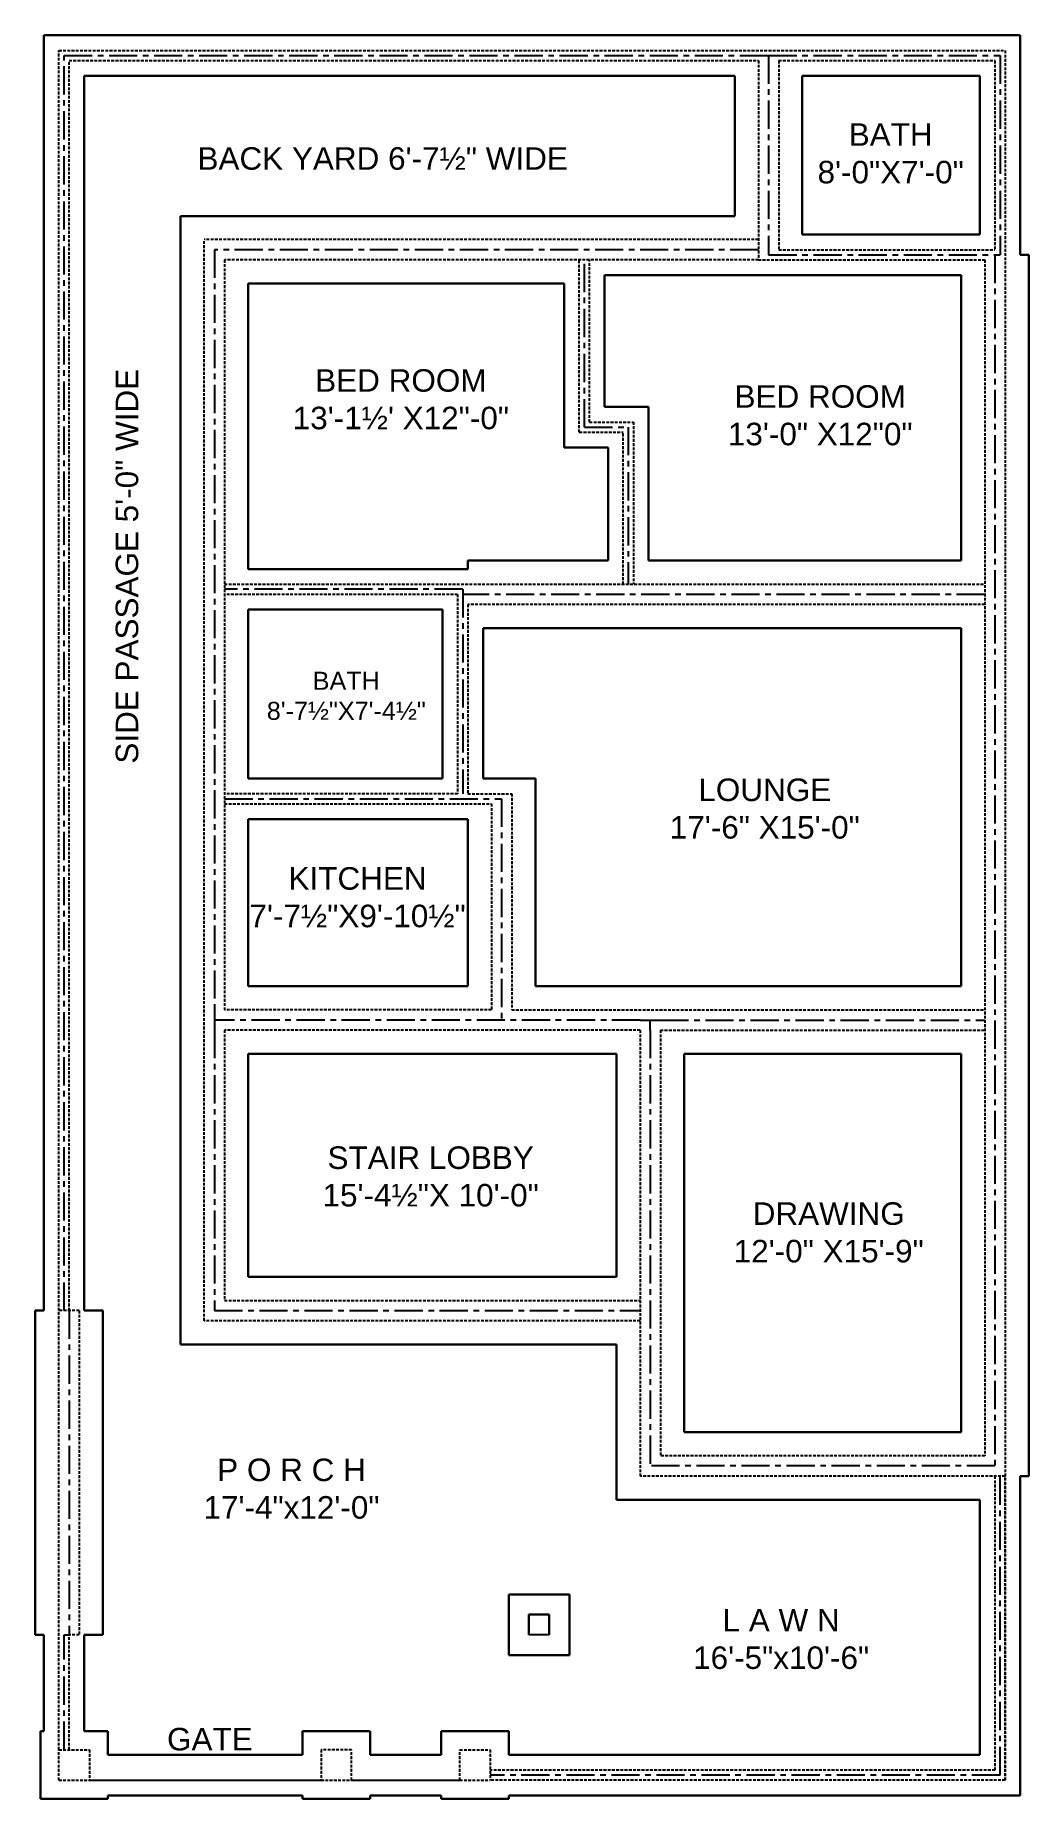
# Model space of a CAD drawing. Header units: inches. Extents: x 200 to 641, y 50 to 833.
import ezdxf

# ---------------------------------------------------------------- set-up
doc = ezdxf.new("R2010")
doc.units = ezdxf.units.IN
doc.header["$LTSCALE"] = 5
doc.header["$MEASUREMENT"] = 0
for name, pattern in [('ACAD_ISO02W100', [15, 12, -3]), ('CENTERX2', [4, 2.5, -0.5, 0.5, -0.5]), ('DASHED2', [0.375, 0.25, -0.125])]:
    doc.linetypes.add(name, pattern=pattern)
doc.layers.add('Center Line', color=50, linetype='CENTERX2')
doc.layers.add('Walls', color=40, linetype='DASHED2')
doc.layers.add('LIne', color=50, linetype='Continuous', lineweight=30)
doc.styles.get("Standard").update_dxf_attribs({"font": 'arial.ttf'})

msp = doc.modelspace()

# ---------------------------------------------------------------- linework, layer by layer
for p, q in [((284.13, 400.36), (284.13, 400.36)), ((419.29, 131.86), (428.29, 131.86)), ((419.29, 122.86), (419.29, 131.86)), ((428.29, 131.86), (428.29, 122.86)), ((428.29, 122.86), (419.29, 122.86)), ((224.13, 58.36), (327.06, 58.36)), ((340.56, 58.36), (388.58, 58.36))]:
    msp.add_line(p, q)
at = {"linetype": 'ACAD_ISO02W100'}
for p, q in [((428.29, 131.86), (419.29, 131.86)), ((419.29, 131.86), (419.29, 122.86)), ((428.29, 122.86), (428.29, 131.86))]:
    msp.add_line(p, q, dxfattribs=at)
at = {"layer": 'Center Line'}
for p, q in [((212.88, 824.11), (521.13, 824.11)), ((212.88, 266.86), (212.88, 824.11)), ((521.13, 824.11), (525.63, 824.11)), ((525.63, 824.11), (628.38, 824.11)), ((525.63, 824.11), (525.63, 735.61)), ((628.38, 824.11), (628.38, 735.61)), ((521.13, 737.86), (279.63, 737.86)), ((279.63, 737.86), (279.63, 400.36)), ((443.88, 659.11), (443.88, 733.36)), ((525.63, 735.61), (628.38, 735.61)), ((626.13, 735.61), (626.13, 197.86)), ((443.88, 659.11), (463.38, 659.11)), ((463.38, 659.11), (463.38, 589.36)), ((389.88, 587.11), (284.13, 587.11)), ((389.88, 587.11), (389.88, 496.36)), ((392.13, 584.86), (389.88, 584.86)), ((621.63, 584.86), (392.13, 584.86)), ((284.13, 494.11), (407.13, 494.11)), ((407.13, 494.11), (407.13, 395.86)), ((279.63, 400.36), (279.63, 389.33)), ((284.13, 395.86), (279.63, 395.86)), ((468.63, 395.86), (284.13, 395.86)), ((468.63, 395.86), (474.2, 395.86)), ((473.13, 391.36), (473.13, 395.86)), ((473.13, 395.86), (477.63, 395.86)), ((477.63, 395.86), (621.63, 395.86)), ((279.63, 391.36), (279.63, 266.86)), ((473.13, 391.36), (473.13, 197.86)), ((215.13, 266.86), (215.13, 122.86)), ((279.63, 266.86), (468.63, 266.86)), ((626.13, 197.86), (473.13, 197.86)), ((628.38, 60.61), (628.38, 193.36)), ((212.88, 71.86), (212.88, 122.86)), ((212.88, 122.86), (215.13, 122.86)), ((628.38, 60.61), (402.08, 60.61))]:
    msp.add_line(p, q, dxfattribs=at)
at = {"layer": 'LIne'}
for p, q in [((203.88, 833.11), (637.38, 833.11)), ((203.88, 266.86), (203.88, 833.11)), ((525.63, 833.11), (637.38, 833.11)), ((637.38, 833.11), (637.38, 735.61)), ((221.88, 815.11), (510.63, 815.11)), ((221.88, 266.86), (221.88, 815.11)), ((510.63, 815.11), (510.63, 752.86)), ((540.63, 815.11), (619.38, 815.11)), ((540.63, 815.11), (540.63, 744.61)), ((619.38, 815.11), (619.38, 744.61)), ((510.63, 752.86), (264.63, 752.86)), ((264.63, 752.86), (264.63, 251.86)), ((540.63, 744.61), (619.38, 744.61)), ((637.38, 735.61), (641.13, 735.61)), ((641.13, 735.61), (641.13, 197.86)), ((434.88, 722.86), (294.63, 722.86)), ((294.63, 722.86), (294.63, 596.11)), ((434.88, 650.11), (434.88, 722.86)), ((452.88, 726.61), (611.13, 726.61)), ((452.88, 668.11), (452.88, 726.61)), ((611.13, 726.61), (611.13, 599.86)), ((452.88, 668.11), (472.38, 668.11)), ((472.38, 668.11), (472.38, 599.86)), ((434.88, 650.11), (454.38, 650.11)), ((454.38, 650.11), (454.38, 599.86)), ((389.88, 596.11), (294.63, 596.11)), ((392.13, 596.11), (389.88, 596.11)), ((454.38, 599.86), (392.13, 599.86)), ((392.13, 599.86), (392.13, 596.11)), ((611.13, 599.86), (472.38, 599.86)), ((380.88, 578.11), (294.63, 578.11)), ((294.63, 578.11), (294.63, 503.11)), ((380.88, 578.11), (380.88, 503.11)), ((611.13, 569.86), (398.88, 569.86)), ((398.88, 569.86), (398.88, 503.11)), ((611.13, 569.86), (611.13, 410.86)), ((294.63, 503.11), (380.88, 503.11)), ((398.88, 503.11), (422.13, 503.11)), ((422.13, 503.11), (422.13, 410.86)), ((294.63, 485.11), (392.13, 485.11)), ((294.63, 485.11), (294.63, 410.86)), ((392.13, 485.11), (392.13, 410.86)), ((392.13, 410.86), (294.63, 410.86)), ((611.13, 410.86), (422.13, 410.86)), ((458.13, 380.86), (294.63, 380.86)), ((294.63, 380.86), (294.63, 281.86)), ((458.13, 380.86), (458.13, 281.86)), ((488.13, 380.86), (611.13, 380.86)), ((488.13, 380.86), (488.13, 212.86)), ((611.13, 380.86), (611.13, 212.86)), ((294.63, 281.86), (458.13, 281.86)), ((200.13, 266.86), (200.13, 122.86)), ((200.13, 266.86), (203.88, 266.86)), ((221.88, 266.86), (230.13, 266.86)), ((230.13, 266.86), (230.13, 122.86)), ((264.63, 251.86), (458.13, 251.86)), ((458.13, 251.86), (458.13, 182.86)), ((611.13, 212.86), (488.13, 212.86)), ((641.13, 197.86), (641.13, 193.36)), ((637.38, 51.61), (637.38, 193.36)), ((641.13, 193.36), (637.38, 193.36)), ((619.38, 182.86), (458.13, 182.86)), ((619.38, 69.61), (619.38, 182.86)), ((410.29, 140.86), (437.29, 140.86)), ((410.29, 113.86), (410.29, 140.86)), ((437.29, 140.86), (437.29, 113.86)), ((200.13, 122.86), (203.88, 122.86)), ((221.88, 80.11), (221.88, 122.86)), ((230.13, 122.86), (221.88, 122.86)), ((437.29, 113.86), (410.29, 113.86)), ((202.38, 80.11), (203.88, 80.11)), ((202.38, 80.11), (202.38, 50.11)), ((221.88, 80.11), (232.38, 80.11)), ((232.38, 80.11), (232.38, 69.61)), ((318.81, 80.11), (348.81, 80.11)), ((318.81, 80.11), (318.81, 69.61)), ((348.81, 80.11), (348.81, 69.61)), ((380.33, 80.11), (410.33, 80.11)), ((380.33, 80.11), (380.33, 69.61)), ((410.33, 80.11), (410.33, 69.61)), ((318.81, 69.61), (232.38, 69.61)), ((380.33, 69.61), (348.81, 69.61)), ((619.38, 69.61), (410.33, 69.61)), ((202.38, 50.11), (232.38, 50.11)), ((232.38, 51.61), (232.38, 50.11)), ((318.81, 51.61), (318.81, 50.11)), ((318.81, 50.11), (348.81, 50.11)), ((348.81, 51.61), (348.81, 50.11)), ((380.33, 51.61), (380.33, 50.11)), ((380.33, 50.11), (410.33, 50.11)), ((637.38, 51.61), (410.33, 51.61)), ((410.33, 51.61), (410.33, 50.11))]:
    msp.add_line(p, q, dxfattribs=at)
for points in [[(203.88, 80.11), (203.88, 122.86)], [(318.81, 51.61), (232.38, 51.61)], [(380.33, 51.61), (348.81, 51.61)]]:
    msp.add_lwpolyline(points, dxfattribs=at)
at = {"layer": 'Walls'}
for p, q in [((210.63, 826.36), (630.63, 826.36)), ((210.63, 71.86), (210.63, 826.36)), ((630.63, 826.36), (630.63, 58.36)), ((215.13, 821.86), (521.13, 821.86)), ((215.13, 266.86), (215.13, 821.86)), ((521.13, 821.86), (521.13, 733.36)), ((530.13, 821.86), (626.13, 821.86)), ((530.13, 821.86), (530.13, 737.86)), ((626.13, 821.86), (626.13, 737.86)), ((275.13, 262.36), (275.13, 742.36)), ((521.13, 742.36), (275.13, 742.36)), ((530.13, 737.86), (626.13, 737.86)), ((521.13, 733.36), (284.13, 733.36)), ((284.13, 733.36), (284.13, 400.36)), ((441.63, 656.86), (441.63, 733.36)), ((446.13, 661.36), (446.13, 733.36)), ((521.13, 733.36), (621.63, 733.36)), ((621.63, 733.36), (621.63, 202.36)), ((446.13, 661.36), (465.63, 661.36)), ((465.63, 661.36), (465.63, 589.36)), ((441.63, 656.86), (461.13, 656.86)), ((461.13, 589.36), (461.13, 656.86)), ((284.13, 589.36), (621.63, 589.36)), ((387.63, 584.86), (284.13, 584.86)), ((387.63, 584.86), (387.63, 496.36)), ((621.63, 580.36), (392.13, 580.36)), ((392.13, 580.36), (392.13, 496.36)), ((387.63, 496.36), (284.13, 496.36)), ((392.13, 496.36), (411.63, 496.36)), ((411.63, 496.36), (411.63, 400.36)), ((284.13, 491.86), (402.63, 491.86)), ((402.63, 491.86), (402.63, 400.36)), ((402.63, 400.36), (284.13, 400.36)), ((411.63, 400.36), (621.63, 400.36)), ((468.63, 391.36), (284.13, 391.36)), ((284.13, 391.36), (284.13, 271.36)), ((468.63, 391.36), (468.63, 193.36)), ((477.63, 391.36), (477.63, 202.36)), ((477.63, 391.36), (621.63, 391.36)), ((219.63, 266.86), (210.63, 266.86)), ((219.63, 266.86), (219.63, 122.86)), ((284.13, 271.36), (468.63, 271.36)), ((468.63, 262.36), (275.13, 262.36)), ((621.63, 202.36), (477.63, 202.36)), ((630.63, 193.36), (468.63, 193.36)), ((626.13, 193.36), (626.13, 62.86)), ((630.63, 58.36), (630.63, 193.36)), ((419.29, 131.86), (428.29, 131.86)), ((419.29, 122.86), (419.29, 131.86)), ((428.29, 131.86), (428.29, 122.86)), ((215.13, 71.86), (215.13, 122.86)), ((219.63, 122.86), (215.13, 122.86)), ((428.29, 122.86), (419.29, 122.86)), ((210.63, 58.36), (210.63, 71.86)), ((210.63, 58.36), (210.63, 71.86)), ((210.63, 71.86), (224.13, 71.86)), ((224.13, 71.86), (224.13, 58.36)), ((340.56, 71.86), (327.06, 71.86)), ((327.06, 71.86), (327.06, 58.36)), ((340.56, 58.36), (340.56, 71.86)), ((388.58, 58.36), (388.58, 71.86)), ((388.58, 71.86), (402.08, 71.86)), ((402.08, 71.86), (402.08, 58.36)), ((626.13, 62.86), (402.08, 62.86)), ((210.63, 58.36), (224.13, 58.36)), ((327.06, 58.36), (340.56, 58.36)), ((388.58, 58.36), (402.08, 58.36)), ((630.63, 58.36), (402.08, 58.36))]:
    msp.add_line(p, q, dxfattribs=at)

# ---------------------------------------------------------------- texts
at = {"attachment_point": 1}
for s, width, insert, char_height in [('\\pxqc;BATH\\P8\'-0"X7\'-0"', 65.3595, (547.18, 794.03), 10), ('BACK YARD 6\'-7½" WIDE', 166.6914, (272.14, 783.4), 10), ('\\pxqc;BED ROOM\\P13\'-1½\' X12"-0"', 110.4081, (307.21, 684.85), 10), ('\\pxqc;BED ROOM \\P13\'-0" X12"0"', 100.2084, (498.47, 677.73), 10), ('\\pxqc;BATH\\P8\'-7½"X7\'-4½"', 84.432, (295.97, 550.49), 8), ('\\pxqc;LOUNGE\\P17\'-6" X15\'-0"', 158.0065, (444.96, 503.1), 10), ('\\pxqc;KITCHEN \\P7\'-7½"X9\'-10½"', 93.4086, (296.5, 463.74), 10), ('\\pxqc;STAIR LOBBY\\P15\'-4½"X 10\'-0"', 158.0065, (296.64, 339.75), 10), ('\\pxqc;DRAWING\\P12\'-0" X15\'-9"', 158.0065, (473.35, 314.93), 10), ('\\pxqc;P O R C H\\P17\'-4"x12\'-0"', 158.0065, (234.87, 201.14), 10), ('\\pxqc;L A W N\\P16\'-5"x10\'-6"', 158.0065, (452.22, 134.41), 10), ('\\pxqc;GATE', 45.6067, (254.83, 81.56), 10)]:
    msp.add_mtext_dynamic_manual_height_columns(s, width=width, gutter_width=1, heights=[0], dxfattribs=dict(at, insert=insert, char_height=char_height))
at = {"insert": (235.82, 509.71), "char_height": 10, "attachment_point": 1, "rotation": 90}
msp.add_mtext_dynamic_manual_height_columns('SIDE PASSAGE 5\'-0" WIDE', width=214.1827, gutter_width=1, heights=[0], dxfattribs=at)

doc.saveas('drawing.dxf')
